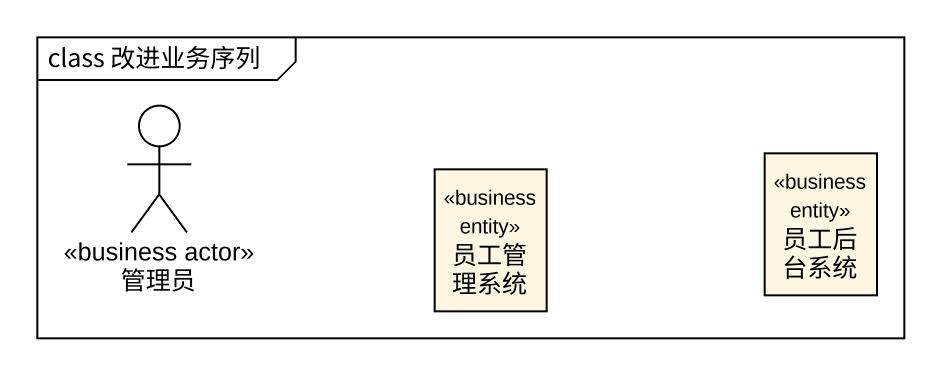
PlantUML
@startuml
mainframe class 改进业务序列
allowmixing
hide circle
hide empty members
actor 管理员 <<business actor>>
class 员工后台系统 <<business entity>>
class 员工管理系统 <<business entity>>
@enduml
